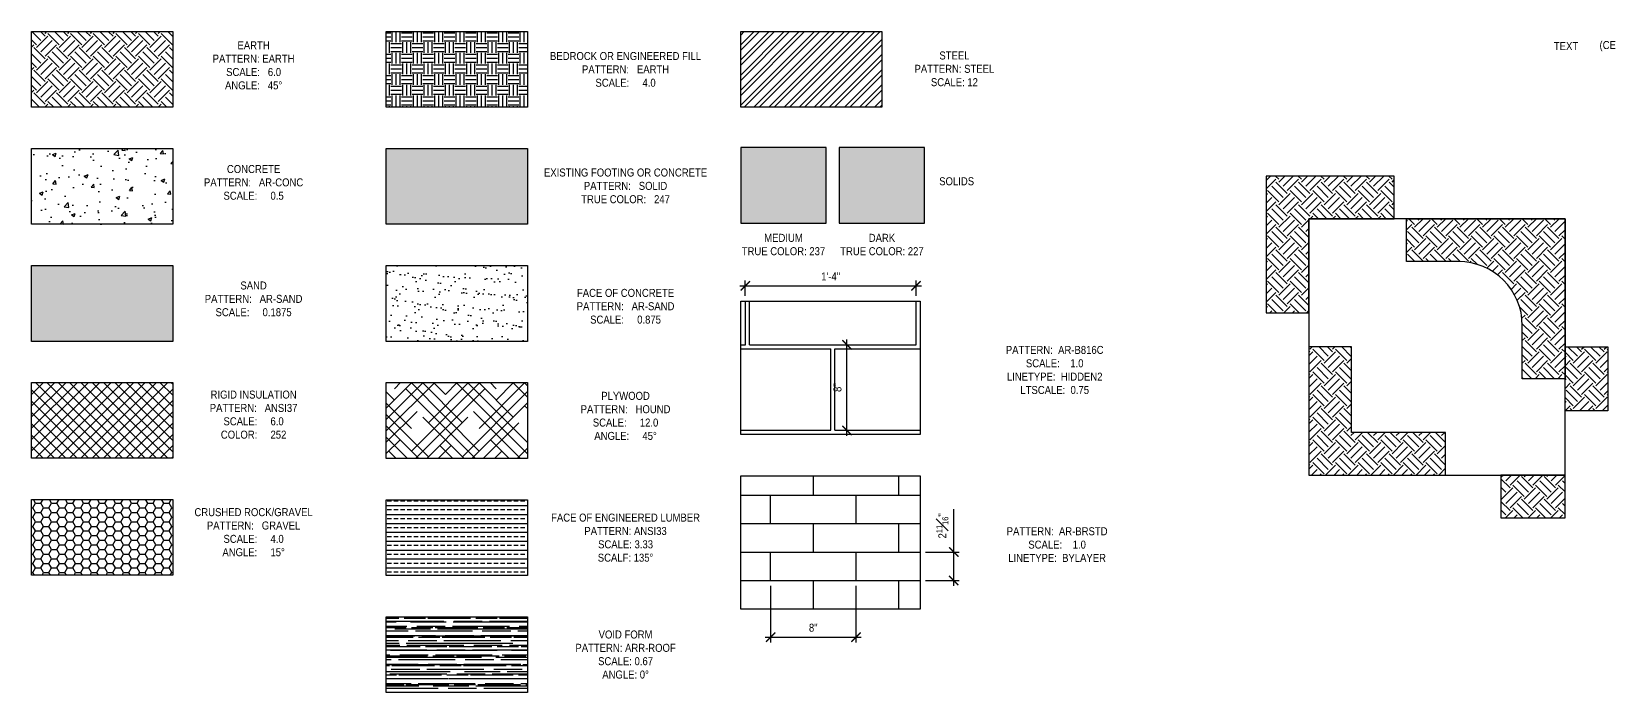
# Model space of a CAD drawing. Header units: inches. Extents: x -2661 to 42767, y -1222 to 9099.
# Drawn here: x 33025.9 to 33173.8, y 1541.9 to 1603.7 of the extents above; entities that cross this region are included whole.
import ezdxf

# ---------------------------------------------------------------- set-up
doc = ezdxf.new("R2010")
doc.units = ezdxf.units.IN
doc.header["$LTSCALE"] = 12
doc.header["$MEASUREMENT"] = 0
doc.header["$PDMODE"] = 3
doc.linetypes.add('HIDDEN2', pattern=[0.1875, 0.125, -0.0625])
doc.layers.get('0').update_dxf_attribs({"linetype": 'CONTINUOUS'})
doc.layers.get('DefPoints').update_dxf_attribs({"color": 251, "linetype": 'CONTINUOUS'})
for name, color, linetype in [('S-ANNO-DIMS', 2, 'CONTINUOUS'), ('S-ANNO-NOTE', 4, 'CONTINUOUS'), ('S-FNDN-WALL', 4, 'CONTINUOUS')]:
    doc.layers.add(name, color=color, linetype=linetype)
doc.layers.add('S-ANNO-NONPLOT', color=253, linetype='CONTINUOUS', plot=False, transparency=0.5)
for name, color, linetype, true_color, transparency in [('S-HATCH-SOIL', 7, 'CONTINUOUS', 0x8f8f8f, 0.8), ('S-POCHE-227', 7, 'CONTINUOUS', 0xe3e3e3, 0.8), ('S-POCHE-237', 7, 'CONTINUOUS', 0xededed, 0.8), ('S-POCHE-247', 7, 'CONTINUOUS', 0xf7f7f7, 0.8)]:
    doc.layers.add(name, color=color, linetype=linetype, true_color=true_color, transparency=transparency)
doc.layers.add('S-HATCH1', color=1, linetype='CONTINUOUS', transparency=0.5)
doc.layers.add('S-HATCH2', color=2, linetype='CONTINUOUS', transparency=0.5)
doc.styles.add('Arial', font='arial.ttf', dxfattribs={"width": 0.85})
doc.dimstyles.new('DIM-8_Se', dxfattribs={"dimscale": 8, "dimtxt": 0.09375, "dimasz": 0.109375, "dimexe": 0.0625, "dimexo": 0.0625, "dimgap": 0.0625, "dimtad": 1, "dimdec": 4, "dimzin": 11, "dimdsep": 46, "dimlunit": 4, "dimtxsty": 'Arial', "dimblk": 'ARCHTICK', "dimcen": 0.125, "dimdle": 0.0625, "dimclrd": 256, "dimclre": 256, "dimclrt": 4, "dimadec": 0, "dimazin": 0, "dimtfac": 0.75, "dimtdec": 4, "dimtmove": 0, "dimatfit": 3, "dimfxl": 1, "dimfrac": 1, "dimtolj": 1, "dimtzin": 0, "dimarcsym": 0})
pattern_1 = [(45, (30581.0177, 566.3868), (1e-16, 2.12132034), [1.5, -1.5]), (45, (30580.62, 566.7845), (1e-16, 2.12132034), [1.5, -1.5]), (45, (30580.2222, 567.1823), (1e-16, 2.12132034), [1.5, -1.5]), (135, (30580.2222, 567.4475), (-2.12132034, 5e-16), [1.5, -1.5]), (135, (30580.62, 567.8452), (-2.12132034, 5e-16), [1.5, -1.5]), (135, (30581.0177, 568.243), (-2.12132034, 5e-16), [1.5, -1.5])]

# ---------------------------------------------------------------- blocks, each defined once
blk = doc.blocks.new('_ARCHTICK')
at = {"color": 0, "linetype": 'ByBlock', "const_width": 0.15}
blk.add_lwpolyline([(-0.5, -0.5), (0.5, 0.5)], dxfattribs=at)
blk = doc.blocks.new('*D1539')
at = {"layer": 'DefPoints', "color": 0, "transparency": 16777216}
for p in [(33095.16, 1552.35), (33103.16, 1552.35), (33103.16, 1547.05)]:
    blk.add_point(p, dxfattribs=at)
at = {"layer": 'S-ANNO-DIMS', "lineweight": -2, "transparency": 16777216}
for p, q in [((33095.16, 1551.85), (33095.16, 1546.55)), ((33103.16, 1551.85), (33103.16, 1546.55)), ((33094.66, 1547.05), (33103.66, 1547.05))]:
    blk.add_line(p, q, dxfattribs=at)
at = {"layer": 'S-ANNO-DIMS', "lineweight": -2, "transparency": 16777216, "xscale": 0.875, "yscale": 0.875, "zscale": 0.875, "rotation": 180}
blk.add_blockref('_ARCHTICK', (33095.16, 1547.05), dxfattribs=at)
at = {"layer": 'S-ANNO-DIMS', "lineweight": -2, "transparency": 16777216, "xscale": 0.875, "yscale": 0.875, "zscale": 0.875}
blk.add_blockref('_ARCHTICK', (33103.16, 1547.05), dxfattribs=at)
at = {"layer": 'S-ANNO-DIMS', "color": 4, "transparency": 16777216, "insert": (33099.16, 1547.93), "char_height": 0.75, "attachment_point": 5, "style": 'Arial'}
blk.add_mtext('\\A1;8"', dxfattribs=at)
blk = doc.blocks.new('*D1540')
at = {"layer": 'DefPoints', "color": 0, "transparency": 16777216}
for p in [(33109.16, 1555.02), (33112.32, 1555.02), (33109.16, 1552.35)]:
    blk.add_point(p, dxfattribs=at)
at = {"layer": 'S-ANNO-DIMS', "lineweight": -2, "transparency": 16777216}
for p, q in [((33112.32, 1555.02), (33112.32, 1559.04)), ((33109.66, 1555.02), (33112.82, 1555.02)), ((33112.32, 1551.85), (33112.32, 1555.02)), ((33109.66, 1552.35), (33112.82, 1552.35))]:
    blk.add_line(p, q, dxfattribs=at)
at = {"layer": 'S-ANNO-DIMS', "lineweight": -2, "transparency": 16777216, "xscale": 0.875, "yscale": 0.875, "zscale": 0.875}
for p, rotation in [((33112.32, 1555.02), 90), ((33112.32, 1552.35), 270)]:
    blk.add_blockref('_ARCHTICK', p, dxfattribs=dict(at, rotation=rotation))
at = {"layer": 'S-ANNO-DIMS', "color": 4, "transparency": 16777216, "insert": (33111.25, 1557.47), "char_height": 0.75, "attachment_point": 5, "rotation": 90, "style": 'Arial'}
blk.add_mtext('\\A1;2{\\H0.75x;\\S11#16;}"', dxfattribs=at)
blk = doc.blocks.new('*D1541')
at = {"layer": 'DefPoints', "color": 0, "transparency": 16777216}
for p in [(33102.32, 1574.41), (33102.32, 1574.41), (33102.32, 1566.41)]:
    blk.add_point(p, dxfattribs=at)
at = {"layer": 'S-ANNO-DIMS', "lineweight": -2, "transparency": 16777216}
blk.add_line((33102.32, 1565.91), (33102.32, 1574.91), dxfattribs=at)
at = {"layer": 'S-ANNO-DIMS', "lineweight": -2, "transparency": 16777216, "xscale": 0.875, "yscale": 0.875, "zscale": 0.875}
for p, rotation in [((33102.32, 1574.41), 90), ((33102.32, 1566.41), 270)]:
    blk.add_blockref('_ARCHTICK', p, dxfattribs=dict(at, rotation=rotation))
at = {"layer": 'S-ANNO-DIMS', "color": 4, "transparency": 16777216, "insert": (33101.43, 1570.41), "char_height": 0.75, "attachment_point": 5, "rotation": 90, "style": 'Arial'}
blk.add_mtext('\\A1;8"', dxfattribs=at)
blk = doc.blocks.new('*D1542')
at = {"layer": 'DefPoints', "color": 0, "transparency": 16777216}
for p in [(33108.79, 1579.94), (33092.79, 1578.51), (33108.79, 1578.51)]:
    blk.add_point(p, dxfattribs=at)
at = {"layer": 'S-ANNO-DIMS', "lineweight": -2, "transparency": 16777216}
for p, q in [((33092.79, 1579.01), (33092.79, 1580.44)), ((33108.79, 1579.01), (33108.79, 1580.44)), ((33092.29, 1579.94), (33109.29, 1579.94))]:
    blk.add_line(p, q, dxfattribs=at)
at = {"layer": 'S-ANNO-DIMS', "lineweight": -2, "transparency": 16777216, "xscale": 0.875, "yscale": 0.875, "zscale": 0.875, "rotation": 180}
blk.add_blockref('_ARCHTICK', (33092.79, 1579.94), dxfattribs=at)
at = {"layer": 'S-ANNO-DIMS', "lineweight": -2, "transparency": 16777216, "xscale": 0.875, "yscale": 0.875, "zscale": 0.875}
blk.add_blockref('_ARCHTICK', (33108.79, 1579.94), dxfattribs=at)
at = {"layer": 'S-ANNO-DIMS', "color": 4, "transparency": 16777216, "insert": (33100.79, 1580.82), "char_height": 0.75, "attachment_point": 5, "style": 'Arial'}
blk.add_mtext('\\A1;1\'-4"', dxfattribs=at)

msp = doc.modelspace()

# ---------------------------------------------------------------- hatches: boundary and pattern name
at = {"layer": 'S-HATCH-SOIL'}
h = msp.add_hatch(dxfattribs=at)
h.set_pattern_fill('EARTH', color=256, scale=6, angle=45, style=0)
h.set_pattern_definition([(45, (30627.971, 559.8757), (1e-16, 2.12132034), [1.5, -1.5]), (45, (30627.5732, 560.2735), (1e-16, 2.12132034), [1.5, -1.5]), (45, (30627.1755, 560.6712), (1e-16, 2.12132034), [1.5, -1.5]), (135, (30627.1755, 560.9364), (-2.12132034, 5e-16), [1.5, -1.5]), (135, (30627.5732, 561.3341), (-2.12132034, 5e-16), [1.5, -1.5]), (135, (30627.971, 561.7319), (-2.12132034, 5e-16), [1.5, -1.5])])
h.paths.add_polyline_path([(33025.91738, 1603.74374), (33039.14332, 1603.74374), (33039.14332, 1596.65599), (33025.91738, 1596.65599)])
h = msp.add_hatch(dxfattribs=at)
h.set_pattern_fill('EARTH', color=256, scale=4, style=0)
h.set_pattern_definition([(0, (30643.5819, 559.8757), (1, 1), [1, -1]), (0, (30643.5819, 560.2507), (1, 1), [1, -1]), (0, (30643.5819, 560.6257), (1, 1), [1, -1]), (90, (30643.7069, 560.7507), (-1, 1), [1, -1]), (90, (30644.0819, 560.7507), (-1, 1), [1, -1]), (90, (30644.4569, 560.7507), (-1, 1), [1, -1])])
h.paths.add_polyline_path([(33059.14332, 1603.74374), (33072.36926, 1603.74374), (33072.36926, 1596.65599), (33059.14332, 1596.65599)])
h = msp.add_hatch(dxfattribs=at)
h.set_pattern_fill('EARTH', color=256, scale=6, angle=45, style=0)
h.set_pattern_definition(pattern_1)
h.paths.add_polyline_path([(33145.59519, 1586.22129), (33153.59519, 1586.22129), (33153.59519, 1590.22129), (33141.59519, 1590.22129), (33141.59519, 1577.41107), (33145.59519, 1577.41107)])
h = msp.add_hatch(dxfattribs=at)
h.set_pattern_fill('EARTH', color=256, scale=6, angle=45, style=0)
h.set_pattern_definition(pattern_1)
edge = h.paths.add_edge_path()
edge.add_line((33169.59519, 1571.24441), (33165.59519, 1571.24441))
edge.add_line((33165.59519, 1571.24441), (33165.59519, 1576.22129))
edge.add_arc((33159.59519, 1576.22129), 6, 360, 450)
edge.add_line((33159.59519, 1582.22129), (33154.7397, 1582.22129))
edge.add_line((33154.7397, 1582.22129), (33154.7397, 1586.22129))
edge.add_line((33154.7397, 1586.22129), (33169.59519, 1586.22129))
edge.add_line((33169.59519, 1586.22129), (33169.59519, 1571.24441))
h = msp.add_hatch(dxfattribs=at)
h.set_pattern_fill('EARTH', color=256, scale=6, angle=45, style=0)
h.set_pattern_definition(pattern_1)
h.paths.add_polyline_path([(33149.59519, 1566.22129), (33149.59519, 1574.22129), (33145.59519, 1574.22129), (33145.59519, 1562.22129), (33158.40541, 1562.22129), (33158.40541, 1566.22129)])
h = msp.add_hatch(dxfattribs=at)
h.set_pattern_fill('EARTH', color=256, scale=6, angle=45, style=0)
h.set_pattern_definition(pattern_1)
h.paths.add_polyline_path([(33169.59519, 1574.24441), (33173.59519, 1574.24441), (33173.59519, 1568.24441), (33169.59519, 1568.24441)])
h = msp.add_hatch(dxfattribs=at)
h.set_pattern_fill('EARTH', color=256, scale=6, angle=45, style=0)
h.set_pattern_definition([(45, (30587.0409, 566.3868), (1e-16, 2.12132034), [1.5, -1.5]), (45, (30586.6431, 566.7845), (1e-16, 2.12132034), [1.5, -1.5]), (45, (30586.2454, 567.1823), (1e-16, 2.12132034), [1.5, -1.5]), (135, (30586.2454, 567.4475), (-2.12132034, 5e-16), [1.5, -1.5]), (135, (30586.6431, 567.8452), (-2.12132034, 5e-16), [1.5, -1.5]), (135, (30587.0409, 568.243), (-2.12132034, 5e-16), [1.5, -1.5])])
h.paths.add_polyline_path([(33163.59519, 1562.22129), (33163.59519, 1558.22129), (33169.59519, 1558.22129), (33169.59519, 1562.22129)])
h = msp.add_hatch(dxfattribs=at)
h.set_pattern_fill('HONEY', color=256, scale=4, style=0)
h.set_pattern_definition([(0, (30620.29634, 548.93406), (0.75, 0.4330127), [0.5, -1]), (120, (30620.29634, 548.93406), (-0.75, 0.4330127), [0.5, -1]), (60, (30620.29634, 548.93406), (1e-16, 0.866025404), [-1, 0.5])])
h.paths.add_polyline_path([(33025.91738, 1559.93373), (33039.14332, 1559.93373), (33039.14332, 1552.84597), (33025.91738, 1552.84597)])
at = {"layer": 'S-HATCH1'}
h = msp.add_hatch(dxfattribs=at)
h.set_pattern_fill('STEEL', color=256, scale=8, style=0)
h.set_pattern_definition([(45, (30712.0378, 570.8318), (-0.7071068, 0.7071068), []), (45, (30712.0378, 571.3318), (-0.7071068, 0.7071068), [])])
h.paths.add_polyline_path([(33092.36926, 1603.74374), (33105.59519, 1603.74374), (33105.59519, 1596.65599), (33092.36926, 1596.65599)])
at = {"layer": 'S-HATCH1', "linetype": 'HIDDEN2', "ltscale": 0.75}
h = msp.add_hatch(dxfattribs=at)
h.set_pattern_fill('AR-B816C', color=256, style=0)
h.set_pattern_definition([(0, (33109.165, 1566.0305), (8, 8), [15.625, -0.375]), (0, (33101.165, 1566.4055), (8, 8), [15.625, -0.375]), (90, (33109.165, 1566.0305), (-8, 8), [-8.375, 7.625]), (90, (33108.79, 1566.0305), (-8, 8), [-8.375, 7.625])])
h.paths.add_polyline_path([(33092.36926, 1578.5104), (33109.1646, 1578.5104), (33109.1646, 1566.0305), (33092.36926, 1566.0305)])
at = {"layer": 'S-HATCH1'}
h = msp.add_hatch(dxfattribs=at)
h.set_pattern_fill('ANSI37', color=252, scale=6, style=0)
h.set_pattern_definition([(45, (30627.97096, 570.8463), (-0.53033009, 0.53033009), []), (135, (30627.97096, 570.8463), (-0.53033009, -0.53033009), [])])
h.paths.add_polyline_path([(33025.91738, 1570.88985), (33039.14332, 1570.88985), (33039.14332, 1563.80209), (33025.91738, 1563.80209)])
h = msp.add_hatch(dxfattribs=at)
h.set_pattern_fill('HOUND', color=252, scale=12, angle=45, style=0)
h.set_pattern_definition([(45, (29857.25, 7e-13), (1.59099026, 2.65165043), [12, -6]), (135, (29857.25, 7e-13), (1.59099026, -2.65165043), [12, -6])])
h.paths.add_polyline_path([(33059.14332, 1570.87538), (33072.36926, 1570.87538), (33072.36926, 1563.78762), (33059.14332, 1563.78762)])
at = {"layer": 'S-HATCH1', "ltscale": 0.75}
h = msp.add_hatch(dxfattribs=at)
h.set_pattern_fill('AR-BRSTD', color=256, style=0)
h.set_pattern_definition([(0, (33107.1646, 1549.6842), (0, 2.667), []), (90, (33107.1646, 1549.684), (-4, 2.667), [2.667, -2.667])])
h.paths.add_polyline_path([(33092.36926, 1562.16406), (33109.1646, 1562.16406), (33109.1646, 1549.68415), (33092.36926, 1549.68415)])
at = {"layer": 'S-HATCH1'}
h = msp.add_hatch(dxfattribs=at)
h.set_pattern_fill('ANSI33', color=252, scale=3.333333, angle=135, style=0)
h.set_pattern_definition([(180, (30678.8119, 516.0368), (-1e-16, -0.83333333), []), (180, (30678.3952, 516.4534), (-1e-16, -0.83333333), [0.41666667, -0.20833333])])
h.paths.add_polyline_path([(33059.14332, 1559.90479), (33072.36926, 1559.90479), (33072.36926, 1552.81704), (33059.14332, 1552.81704)])
h = msp.add_hatch(dxfattribs=at)
h.set_pattern_fill('AR-RROOF', color=256, scale=0.666667, style=0)
h.set_pattern_definition([(0, (31903.6821, -756.8361), (1.46666667, 0.66666667), [10, -1.3333333, 3.3333333, -0.6666667]), (0, (31904.5688, -756.5027), (-0.66666667, 0.88666667), [2, -0.22, 4, -0.5]), (0, (31904.01545, -756.2694), (3.46666667, 0.44666667), [5.3333333, -0.9333333, 2.6666667, -0.6666667])])
h.paths.add_polyline_path([(33059.14332, 1548.96314), (33072.36926, 1548.96314), (33072.36926, 1541.87538), (33059.14332, 1541.87538)])
at = {"layer": 'S-HATCH2'}
h = msp.add_hatch(dxfattribs=at)
h.set_pattern_fill('AR-CONC', color=256, scale=0.5, style=0)
h.set_pattern_definition([(50, (30627.971, 559.8757), (3.586301, -0.3137607), [0.375, -4.125]), (355, (30627.971, 559.8757), (-0.6937567, 3.7609607), [0.3, -3.3]), (100.45144, (30628.2698, 559.8496), (2.8925442, 3.4472), [0.318701, -3.5057106]), (46.1842, (30627.971, 560.8757), (5.336207, -0.8275964), [0.5625, -6.1875]), (96.63564, (30628.4156, 560.807), (4.67331, 4.870593), [0.478052, -5.258569]), (351.18416, (30627.971, 560.8757), (4.67331, 4.870593), [0.45, -4.95]), (21, (30628.471, 560.6257), (2.9845353, -2.0130945), [0.375, -4.125]), (326, (30628.471, 560.6257), (1.2165767, 3.62575), [0.3, -3.3]), (71.45144, (30628.7197, 560.458), (4.201112, 1.6126558), [0.318701, -3.5057106]), (37.5, (30627.971, 559.8757), (0.0607993, 1.6644693), [0, -3.26, 0, -3.35, 0, -3.3125]), (7.5, (30627.971, 559.8757), (1.3153477, 1.9720586), [0, -1.91, 0, -3.185, 0, -1.2625]), (327.5, (30626.856, 559.8757), (2.6691122, -0.11277436), [0, -1.25, 0, -3.9, 0, -5.175]), (317.5, (30626.356, 559.8757), (2.9159308, 0.500525), [0, -1.625, 0, -2.59, 0, -3.675])])
h.paths.add_polyline_path([(33025.91738, 1592.78762), (33039.14332, 1592.78762), (33039.14332, 1585.69987), (33025.91738, 1585.69987)])
h = msp.add_hatch(dxfattribs=at)
h.set_pattern_fill('AR-SAND', color=256, scale=0.1875, angle=30, style=0)
h.set_pattern_definition([(67.5, (30627.97096, 559.87572), (-0.190868575, 0.30697156), [0, -0.285, 0, -0.31875, 0, -0.3046875]), (37.5, (30627.97096, 559.8757), (0.02279973, 0.62417598), [0, -0.15375, 0, -0.256875, 0, -0.0984375]), (357.5, (30627.77123, 559.7604), (0.50514308, 0.292869715), [0, -0.09375, 0, -0.3375, 0, -0.440625]), (347.5, (30627.77123, 559.7604), (0.40585204, 0.42434112), [0, -0.046875, 0, -0.22125, 0, -0.253125])])
h.paths.add_polyline_path([(33025.91738, 1581.8315), (33039.14332, 1581.8315), (33039.14332, 1574.74374), (33025.91738, 1574.74374)])
h = msp.add_hatch(dxfattribs=at)
h.set_pattern_fill('AR-SAND', color=256, scale=0.875, angle=30, style=0)
h.set_pattern_definition([(67.5, (30643.5819, 559.8757), (-0.89072, 1.43253395), [0, -1.33, 0, -1.4875, 0, -1.421875]), (37.5, (30643.582, 559.8757), (0.1063987, 2.9128212), [0, -0.7175, 0, -1.19875, 0, -0.459375]), (357.5, (30642.6499, 559.3376), (2.3573344, 1.3667253), [0, -0.4375, 0, -1.575, 0, -2.05625]), (347.5, (30642.6499, 559.3376), (1.8939762, 1.9802586), [0, -0.21875, 0, -1.0325, 0, -1.18125])])
h.paths.add_polyline_path([(33059.14332, 1581.8315), (33072.36926, 1581.8315), (33072.36926, 1574.74374), (33059.14332, 1574.74374)])
at = {"layer": 'S-POCHE-227'}
h = msp.add_hatch(color=256, dxfattribs=at)
h.dxf.hatch_style = 1
h.paths.add_polyline_path([(33101.59519, 1585.80333), (33109.59519, 1585.80333), (33109.59519, 1592.89109), (33101.59519, 1592.89109)])
at = {"layer": 'S-POCHE-237'}
h = msp.add_hatch(color=256, dxfattribs=at)
h.dxf.hatch_style = 1
h.paths.add_polyline_path([(33092.36926, 1592.89109), (33092.36926, 1585.80333), (33100.36926, 1585.80333), (33100.36926, 1592.89109)])
at = {"layer": 'S-POCHE-247'}
h = msp.add_hatch(color=256, dxfattribs=at)
h.dxf.hatch_style = 1
h.paths.add_polyline_path([(33059.14332, 1592.78762), (33072.36926, 1592.78762), (33072.36926, 1585.69987), (33059.14332, 1585.69987)])

# ---------------------------------------------------------------- linework, layer by layer
at = {"layer": 'S-ANNO-NONPLOT', "linetype": 'ByBlock'}
for p, q in [((33154.7397, 1586.22129), (33169.59519, 1586.22129)), ((33169.59519, 1586.22129), (33169.59519, 1571.24441))]:
    msp.add_line(p, q, dxfattribs=at)
for points in [[(33025.91738, 1603.74374), (33039.14332, 1603.74374), (33039.14332, 1596.65599), (33025.91738, 1596.65599)], [(33059.14332, 1603.74374), (33072.36926, 1603.74374), (33072.36926, 1596.65599), (33059.14332, 1596.65599)], [(33092.36926, 1603.74374), (33105.59519, 1603.74374), (33105.59519, 1596.65599), (33092.36926, 1596.65599)], [(33025.91738, 1592.78762), (33039.14332, 1592.78762), (33039.14332, 1585.69987), (33025.91738, 1585.69987)], [(33059.14332, 1592.78762), (33072.36926, 1592.78762), (33072.36926, 1585.69987), (33059.14332, 1585.69987)], [(33092.36926, 1592.89109), (33092.36926, 1585.80333), (33100.36926, 1585.80333), (33100.36926, 1592.89109), (33092.36926, 1592.89109)], [(33101.59519, 1585.80333), (33109.59519, 1585.80333), (33109.59519, 1592.89109), (33101.59519, 1592.89109), (33101.59519, 1585.80333)], [(33025.91738, 1581.8315), (33039.14332, 1581.8315), (33039.14332, 1574.74374), (33025.91738, 1574.74374)], [(33059.14332, 1581.8315), (33072.36926, 1581.8315), (33072.36926, 1574.74374), (33059.14332, 1574.74374)], [(33092.36926, 1578.5104), (33109.1646, 1578.5104), (33109.1646, 1566.0305), (33092.36926, 1566.0305)], [(33169.59519, 1574.24441), (33173.59519, 1574.24441), (33173.59519, 1568.24441), (33169.59519, 1568.24441)], [(33025.91738, 1570.88985), (33039.14332, 1570.88985), (33039.14332, 1563.80209), (33025.91738, 1563.80209)], [(33059.14332, 1570.87538), (33072.36926, 1570.87538), (33072.36926, 1563.78762), (33059.14332, 1563.78762)], [(33092.36926, 1562.16406), (33109.1646, 1562.16406), (33109.1646, 1549.68415), (33092.36926, 1549.68415)], [(33163.59519, 1562.22129), (33163.59519, 1558.22129), (33169.59519, 1558.22129), (33169.59519, 1562.22129)], [(33025.91738, 1559.93373), (33039.14332, 1559.93373), (33039.14332, 1552.84597), (33025.91738, 1552.84597)], [(33059.14332, 1559.90479), (33072.36926, 1559.90479), (33072.36926, 1552.81704), (33059.14332, 1552.81704)], [(33059.14332, 1548.96314), (33072.36926, 1548.96314), (33072.36926, 1541.87538), (33059.14332, 1541.87538)]]:
    msp.add_lwpolyline(points, close=True, dxfattribs=at)
for points in [[(33145.59519, 1586.22129), (33153.59519, 1586.22129), (33153.59519, 1590.22129), (33141.59519, 1590.22129), (33141.59519, 1577.41107), (33145.59519, 1577.41107), (33145.59519, 1586.22129)], [(33149.59519, 1566.22129), (33149.59519, 1574.22129), (33145.59519, 1574.22129), (33145.59519, 1562.22129), (33158.40541, 1562.22129), (33158.40541, 1566.22129), (33149.59519, 1566.22129)]]:
    msp.add_lwpolyline(points, dxfattribs=at)
msp.add_lwpolyline([(33169.59519, 1571.24441), (33165.59519, 1571.24441), (33165.59519, 1576.22129, 0.414213562), (33159.59519, 1582.22129), (33154.7397, 1582.22129), (33154.7397, 1586.22129), (33169.59519, 1586.22129), (33169.59519, 1571.24441)], format="xyb", dxfattribs=at)
at = {"layer": 'S-FNDN-WALL', "linetype": 'Continuous'}
msp.add_lwpolyline([(33145.59519, 1586.22129), (33145.59519, 1562.22129), (33169.59519, 1562.22129), (33169.59519, 1586.22129)], close=True, dxfattribs=at)

# ---------------------------------------------------------------- texts
at = {"layer": 'S-ANNO-NOTE', "char_height": 0.75, "attachment_point": 5, "style": 'Arial'}
for s, insert, width in [('EARTH\\PPATTERN: EARTH\\PSCALE:   6.0\\PANGLE:   45%%D', (33046.72177, 1600.57781), 19.6151165), ('TEXT', (33169.69089, 1602.38894), 5.9448577), ('\\pxqc;BEDROCK OR ENGINEERED FILL\\PPATTERN:   EARTH \\PSCALE:     4.0', (33081.5728, 1600.19987), 19.6151165), ('STEEL\\PPATTERN:^ISTEEL \\PSCALE:^I12', (33112.38464, 1600.2516), 19.6151165), ('CONCRETE\\PPATTERN:   AR-CONC \\PSCALE:     0.5', (33046.72177, 1589.62169), 19.6151165), ('EXISTING FOOTING OR CONCRETE\\PPATTERN:   SOLID\\PTRUE COLOR:   247', (33081.5728, 1589.29548), 19.6151165), ('SOLIDS', (33112.59519, 1589.72515), 19.6151165), ('MEDIUM \\PTRUE COLOR: 237', (33096.36926, 1583.80333), 19.6151165), ('DARK\\PTRUE COLOR: 227', (33105.59519, 1583.80333), 19.6151165), ('SAND\\PPATTERN:   AR-SAND \\PSCALE:     0.1875', (33046.72177, 1578.7173), 19.6151165), ('FACE OF CONCRETE\\PPATTERN:   AR-SAND \\PSCALE:     0.875', (33081.5728, 1578.02484), 19.6151165), ('PATTERN:  AR-B816C\\PSCALE:    1.0\\PLINETYPE:  HIDDEN2\\PLTSCALE:  0.75', (33121.78153, 1572.05962), 19.6151165), ('RIGID INSULATION\\PPATTERN:   ANSI37 \\PSCALE:     6.0\\PCOLOR:     252', (33046.72177, 1567.87911), 19.6151165), ('PLYWOOD\\PPATTERN:   HOUND \\PSCALE:     12.0\\PANGLE:     45%%D', (33081.5728, 1567.76118), 19.6151165), ('CRUSHED ROCK/GRAVEL\\PPATTERN:   GRAVEL \\PSCALE:     4.0\\PANGLE:     15%%D', (33046.72177, 1556.87125), 19.6151165), ('FACE OF ENGINEERED LUMBER\\PPATTERN:^IANSI33 \\PSCALE:^I3.33\\PSCALF:^I135°', (33081.5728, 1556.36092), 19.6151165), ('PATTERN:  AR-BRSTD\\PSCALE:    1.0\\PLINETYPE:  BYLAYER', (33122.0075, 1555.71328), 19.6151165), ('VOID FORM\\PPATTERN:^IARR-ROOF \\PSCALE:^I0.67\\PANGLE:^I0°', (33081.5728, 1545.41926), 19.6151165)]:
    msp.add_mtext(s, dxfattribs=dict(at, insert=insert, width=width))
at = {"layer": 'S-ANNO-NOTE', "color": 191, "insert": (33172.82937, 1602.37107), "char_height": 0.75, "width": 10.4807638, "attachment_point": 4, "style": 'Arial'}
msp.add_mtext('(CENTER JUSTIFIED)', dxfattribs=at)

# ---------------------------------------------------------------- dimensions: what is measured, and where the dimension line sits
at = {"layer": 'S-ANNO-DIMS'}
for base, p1, p2, angle, picture, middle in [((33108.7896, 1579.94247), (33092.7896, 1578.5104), (33108.7896, 1578.5104), 180, '*D1542', (33100.7896, 1580.819)), ((33102.31712, 1574.4055), (33102.31712, 1566.4055), (33102.31712, 1574.4055), 270, '*D1541', (33101.43419, 1570.4055)), ((33112.31712, 1555.01815), (33109.1646, 1552.35115), (33109.1646, 1555.01815), 270, '*D1540', (33111.24752, 1557.46827)), ((33103.1646, 1547.04613), (33095.1646, 1552.35115), (33103.1646, 1552.35115), 180, '*D1539', (33099.1646, 1547.92906))]:
    dim = msp.add_linear_dim(base=base, p1=p1, p2=p2, angle=angle, dimstyle='DIM-8_Se', dxfattribs=at)
    dim.commit()
    dim.dimension.update_dxf_attribs({"geometry": picture, "text_midpoint": middle})

doc.saveas('drawing.dxf')
